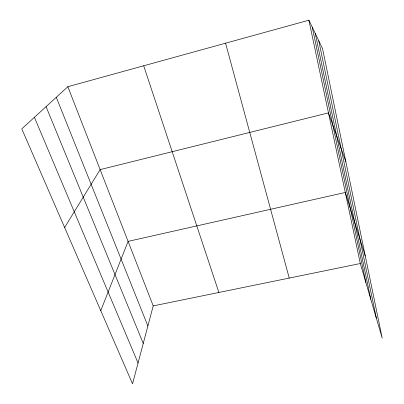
<?xml version="1.0" encoding="UTF-8"?>
<svg xmlns="http://www.w3.org/2000/svg" width="404" height="404" viewBox="0 0 404 404"><rect width="100%" height="100%" fill="white"/><g stroke="black" fill="none" stroke-linecap="round" stroke-linejoin="round"><path stroke-width="0.61" d="M67.847 86.714L153.217 305.899L132.532 383.8L21.781 128.866L67.847 86.714L308.893 20.2L322.533 48.586L382.219 338.163L360.312 263.534L308.893 20.2M100.768 310.676L128.088 241.38L345.294 192.466L365.302 256.091M64.625 227.482L100.136 169.614L328.472 112.868L345.859 161.757M153.217 305.899L360.312 263.534M34.411 117.312L138.052 363.009M46.076 106.636L143.253 343.425M56.292 97.288L147.884 325.978M143.698 65.786L218.877 292.466M225.563 43.193L289.239 278.073M312.267 27.225L365.908 282.598M315.277 33.487L370.796 299.253M318.746 40.703L376.321 318.064"/></g></svg>
